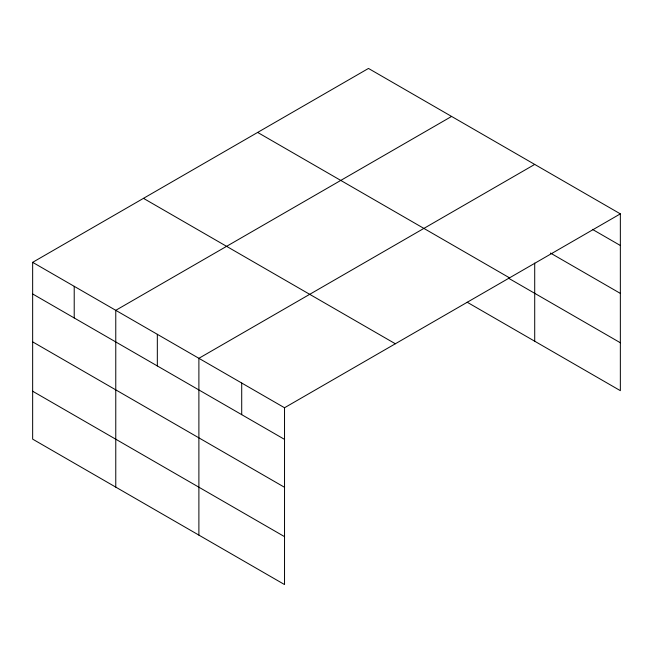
<?xml version="1.0" encoding="UTF-8"?>
<svg xmlns="http://www.w3.org/2000/svg" width="653" height="653" viewBox="0 0 653 653"><rect width="100%" height="100%" fill="white"/><g stroke="black" fill="none" stroke-linecap="round" stroke-linejoin="round"><path stroke-width="0.98" d="M620.35 213.866L368.472 68.443L32.65 262.335L32.65 439.134L284.528 584.557L284.528 407.75L620.35 213.866L620.35 390.665L467.181 302.233M451.59 116.438L115.769 310.322L115.769 487.122M534.709 164.425L198.887 358.309L198.887 535.109M592.385 229.35L620.35 245.495M550.438 253.046L620.35 293.401M257.649 132.428L509.528 277.851M508.736 278.325L620.35 342.76M143.472 198.349L395.351 343.772M32.65 262.335L284.528 407.75M32.65 293.964L284.528 439.379M32.65 341.87L284.528 487.293M32.65 391.229L284.528 536.644M534.709 263.102L534.709 341.225M241.708 383.033L241.708 414.663M157.332 334.312L157.332 365.949M74.213 286.324L74.213 317.954"/></g></svg>
